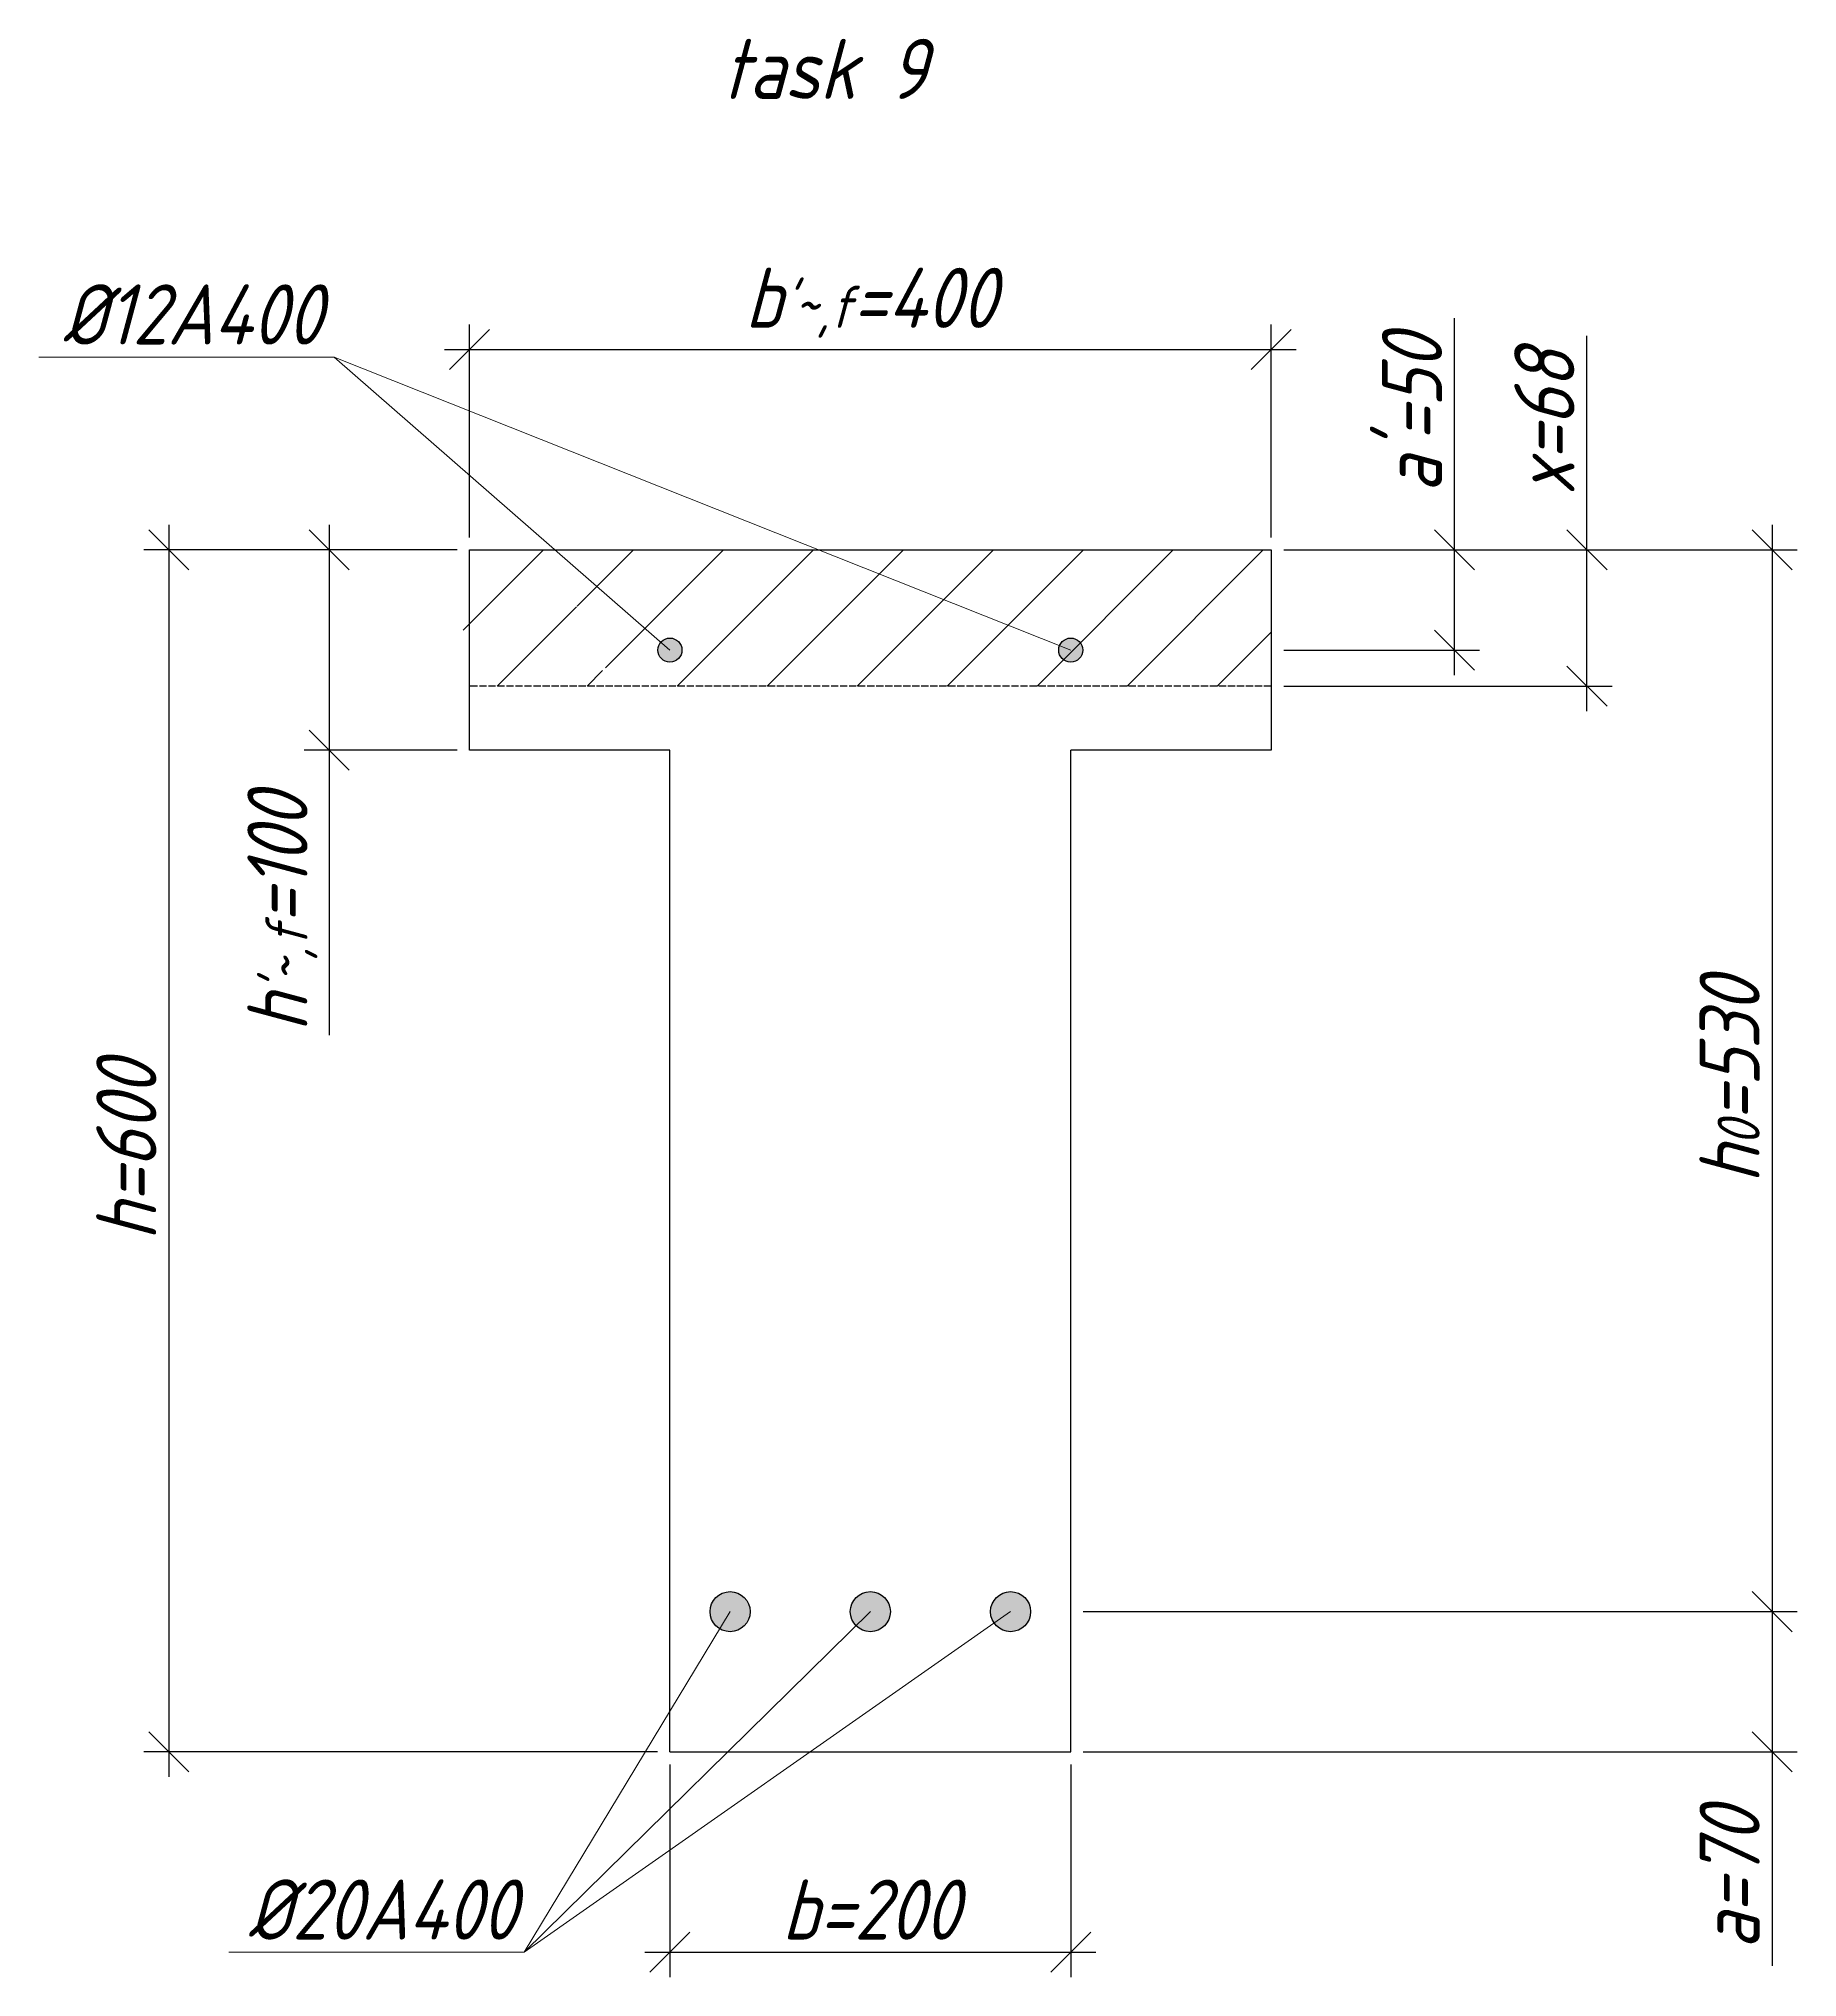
# Model space of a CAD drawing. Header units: millimetres. Extents: x -180 to 58926, y -10791 to 13515.
# Drawn here: x 7071 to 7949, y -6531 to -5564 of the extents above; entities that cross this region are included whole.
import ezdxf

# ---------------------------------------------------------------- set-up
doc = ezdxf.new("R2010")
doc.units = ezdxf.units.MM
doc.linetypes.add('ACAD_ISO02W100', pattern=[15, 12, -3])
for name, color, linetype, lineweight in [('basic', 95, 'Continuous', 30), ('hatch', 117, 'ACAD_ISO02W100', 25), ('hatching', 225, 'Continuous', 20), ('size', 45, 'Continuous', 20), ('text', 13, 'Continuous', 20), ('thin', 153, 'Continuous', 18)]:
    doc.layers.add(name, color=color, linetype=linetype, lineweight=lineweight)
doc.styles.add('Structures', font='isocpeur.ttf', dxfattribs={"width": 0.85, "oblique": 15})
doc.dimstyles.new('Structures', dxfattribs={"dimtxt": 3, "dimasz": 2, "dimexe": 1.25, "dimexo": 0.625, "dimtad": 1, "dimtxsty": 'Structures', "dimblk": 'OBLIQUE', "dimcen": 2.5, "dimdle": 1.25, "dimadec": 0, "dimazin": 0, "dimtfac": 1, "dimtmove": 0, "dimatfit": 3, "dimfxl": 1, "dimarcsym": 0})

# ---------------------------------------------------------------- blocks, each defined once
blk = doc.blocks.new('_Oblique')
at = {"color": 0, "linetype": 'ByBlock', "lineweight": -2}
blk.add_line((-0.5, -0.5), (0.5, 0.5), dxfattribs=at)
blk = doc.blocks.new('*D254')
at = {"layer": 'Defpoints', "color": 0, "transparency": 16777216}
for p in [(7686.16, -5718.97), (7286.16, -5818.97), (7686.16, -5818.97)]:
    blk.add_point(p, dxfattribs=at)
at = {"layer": 'size', "color": 0, "lineweight": -2, "transparency": 16777216}
for p, q in [((7286.16, -5812.72), (7286.16, -5706.47)), ((7686.16, -5812.72), (7686.16, -5706.47)), ((7273.66, -5718.97), (7698.66, -5718.97))]:
    blk.add_line(p, q, dxfattribs=at)
at = {"layer": 'size', "color": 0, "lineweight": -2, "transparency": 16777216, "xscale": 20, "yscale": 20, "zscale": 20, "rotation": 180}
blk.add_blockref('_Oblique', (7286.16, -5718.97), dxfattribs=at)
at = {"layer": 'size', "color": 0, "lineweight": -2, "transparency": 16777216, "xscale": 20, "yscale": 20, "zscale": 20}
blk.add_blockref('_Oblique', (7686.16, -5718.97), dxfattribs=at)
at = {"layer": 'size', "color": 0, "transparency": 16777216, "insert": (7486.16, -5695.57), "char_height": 30, "attachment_point": 5, "style": 'Structures'}
blk.add_mtext("b{\\H0.7x;\\S'~,f;}=400", dxfattribs=at)
blk = doc.blocks.new('*D255')
at = {"layer": 'Defpoints', "color": 0, "transparency": 16777216}
for p in [(7386.16, -6418.97), (7586.16, -6418.97), (7586.16, -6518.97)]:
    blk.add_point(p, dxfattribs=at)
at = {"layer": 'size', "color": 0, "lineweight": -2, "transparency": 16777216}
for p, q in [((7386.16, -6425.22), (7386.16, -6531.47)), ((7586.16, -6425.22), (7586.16, -6531.47)), ((7373.66, -6518.97), (7598.66, -6518.97))]:
    blk.add_line(p, q, dxfattribs=at)
at = {"layer": 'size', "color": 0, "lineweight": -2, "transparency": 16777216, "xscale": 20, "yscale": 20, "zscale": 20, "rotation": 180}
blk.add_blockref('_Oblique', (7386.16, -6518.97), dxfattribs=at)
at = {"layer": 'size', "color": 0, "lineweight": -2, "transparency": 16777216, "xscale": 20, "yscale": 20, "zscale": 20}
blk.add_blockref('_Oblique', (7586.16, -6518.97), dxfattribs=at)
at = {"layer": 'size', "color": 0, "transparency": 16777216, "insert": (7486.16, -6497.72), "char_height": 30, "attachment_point": 5, "style": 'Structures'}
blk.add_mtext('b=200', dxfattribs=at)
blk = doc.blocks.new('*D256')
at = {"layer": 'Defpoints', "color": 0, "transparency": 16777216}
for p in [(7286.16, -5818.97), (7216.16, -5918.97), (7286.16, -5918.97)]:
    blk.add_point(p, dxfattribs=at)
at = {"layer": 'size', "color": 0, "lineweight": -2, "transparency": 16777216}
for p, q in [((7216.16, -5806.47), (7216.16, -5918.97)), ((7279.91, -5818.97), (7203.66, -5818.97)), ((7279.91, -5918.97), (7203.66, -5918.97)), ((7216.16, -5918.97), (7216.16, -6061.14))]:
    blk.add_line(p, q, dxfattribs=at)
at = {"layer": 'size', "color": 0, "lineweight": -2, "transparency": 16777216, "xscale": 20, "yscale": 20, "zscale": 20}
for p, rotation in [((7216.16, -5818.97), 90), ((7216.16, -5918.97), 270)]:
    blk.add_blockref('_Oblique', p, dxfattribs=dict(at, rotation=rotation))
at = {"layer": 'size', "color": 0, "transparency": 16777216, "insert": (7192.76, -6000.05), "char_height": 30, "attachment_point": 5, "rotation": 90, "style": 'Structures'}
blk.add_mtext("h{\\H0.7x;\\S'~,f;}=100", dxfattribs=at)
blk = doc.blocks.new('*D257')
at = {"layer": 'Defpoints', "color": 0, "transparency": 16777216}
for p in [(7286.16, -5818.97), (7136.16, -6418.97), (7386.16, -6418.97)]:
    blk.add_point(p, dxfattribs=at)
at = {"layer": 'size', "color": 0, "lineweight": -2, "transparency": 16777216}
for p, q in [((7136.16, -5806.47), (7136.16, -6431.47)), ((7279.91, -5818.97), (7123.66, -5818.97)), ((7379.91, -6418.97), (7123.66, -6418.97))]:
    blk.add_line(p, q, dxfattribs=at)
at = {"layer": 'size', "color": 0, "lineweight": -2, "transparency": 16777216, "xscale": 20, "yscale": 20, "zscale": 20}
for p, rotation in [((7136.16, -5818.97), 90), ((7136.16, -6418.97), 270)]:
    blk.add_blockref('_Oblique', p, dxfattribs=dict(at, rotation=rotation))
at = {"layer": 'size', "color": 0, "transparency": 16777216, "insert": (7114.91, -6118.97), "char_height": 30, "attachment_point": 5, "rotation": 90, "style": 'Structures'}
blk.add_mtext('h=600', dxfattribs=at)
blk = doc.blocks.new('*D258')
at = {"layer": 'Defpoints', "color": 0, "transparency": 16777216}
for p in [(7686.16, -5818.97), (7777.68, -5818.97), (7686.16, -5868.97)]:
    blk.add_point(p, dxfattribs=at)
at = {"layer": 'size', "color": 0, "lineweight": -2, "transparency": 16777216}
for p, q in [((7777.68, -5818.97), (7777.68, -5703.2)), ((7692.41, -5818.97), (7790.18, -5818.97)), ((7777.68, -5881.47), (7777.68, -5818.97)), ((7692.41, -5868.97), (7790.18, -5868.97))]:
    blk.add_line(p, q, dxfattribs=at)
at = {"layer": 'size', "color": 0, "lineweight": -2, "transparency": 16777216, "xscale": 20, "yscale": 20, "zscale": 20}
for p, rotation in [((7777.68, -5818.97), 90), ((7777.68, -5868.97), 270)]:
    blk.add_blockref('_Oblique', p, dxfattribs=dict(at, rotation=rotation))
at = {"layer": 'size', "color": 0, "transparency": 16777216, "insert": (7756.43, -5751.08), "char_height": 30, "attachment_point": 5, "rotation": 90, "style": 'Structures'}
blk.add_mtext("a'=50", dxfattribs=at)
blk = doc.blocks.new('*D259')
at = {"layer": 'Defpoints', "color": 0, "transparency": 16777216}
for p in [(7686.16, -5818.97), (7586.16, -6348.97), (7936.16, -6348.97)]:
    blk.add_point(p, dxfattribs=at)
at = {"layer": 'size', "color": 0, "lineweight": -2, "transparency": 16777216}
for p, q in [((7936.16, -5806.47), (7936.16, -6361.47)), ((7692.41, -5818.97), (7948.66, -5818.97)), ((7592.41, -6348.97), (7948.66, -6348.97))]:
    blk.add_line(p, q, dxfattribs=at)
at = {"layer": 'size', "color": 0, "lineweight": -2, "transparency": 16777216, "xscale": 20, "yscale": 20, "zscale": 20}
for p, rotation in [((7936.16, -5818.97), 90), ((7936.16, -6348.97), 270)]:
    blk.add_blockref('_Oblique', p, dxfattribs=dict(at, rotation=rotation))
at = {"layer": 'size', "color": 0, "transparency": 16777216, "insert": (7914.91, -6083.97), "char_height": 30, "attachment_point": 5, "rotation": 90, "style": 'Structures'}
blk.add_mtext('h{\\H0.7x;\\S^ 0;}=530', dxfattribs=at)
blk = doc.blocks.new('*D260')
at = {"layer": 'Defpoints', "color": 0, "transparency": 16777216}
for p in [(7586.16, -6348.97), (7586.16, -6418.97), (7936.16, -6418.97)]:
    blk.add_point(p, dxfattribs=at)
at = {"layer": 'size', "color": 0, "lineweight": -2, "transparency": 16777216}
for p, q in [((7936.16, -6336.47), (7936.16, -6418.97)), ((7592.41, -6348.97), (7948.66, -6348.97)), ((7592.41, -6418.97), (7948.66, -6418.97)), ((7936.16, -6418.97), (7936.16, -6525.8))]:
    blk.add_line(p, q, dxfattribs=at)
at = {"layer": 'size', "color": 0, "lineweight": -2, "transparency": 16777216, "xscale": 20, "yscale": 20, "zscale": 20}
for p, rotation in [((7936.16, -6348.97), 90), ((7936.16, -6418.97), 270)]:
    blk.add_blockref('_Oblique', p, dxfattribs=dict(at, rotation=rotation))
at = {"layer": 'size', "color": 0, "transparency": 16777216, "insert": (7914.91, -6482.38), "char_height": 30, "attachment_point": 5, "rotation": 90, "style": 'Structures'}
blk.add_mtext('a=70', dxfattribs=at)
blk = doc.blocks.new('*D261')
at = {"layer": 'Defpoints', "color": 0, "transparency": 16777216}
for p in [(7686.16, -5818.97), (7843.76, -5818.97), (7686.16, -5886.97)]:
    blk.add_point(p, dxfattribs=at)
at = {"layer": 'size', "color": 0, "lineweight": -2, "transparency": 16777216}
for p, q in [((7843.76, -5818.97), (7843.76, -5712.13)), ((7692.41, -5818.97), (7856.26, -5818.97)), ((7843.76, -5899.47), (7843.76, -5818.97)), ((7692.41, -5886.97), (7856.26, -5886.97))]:
    blk.add_line(p, q, dxfattribs=at)
at = {"layer": 'size', "color": 0, "lineweight": -2, "transparency": 16777216, "xscale": 20, "yscale": 20, "zscale": 20}
for p, rotation in [((7843.76, -5818.97), 90), ((7843.76, -5886.97), 270)]:
    blk.add_blockref('_Oblique', p, dxfattribs=dict(at, rotation=rotation))
at = {"layer": 'size', "color": 0, "transparency": 16777216, "insert": (7822.51, -5755.55), "char_height": 30, "attachment_point": 5, "rotation": 90, "style": 'Structures'}
blk.add_mtext('x=68', dxfattribs=at)

msp = doc.modelspace()

# ---------------------------------------------------------------- hatches: boundary and pattern name
at = {"layer": 'basic'}
h = msp.add_hatch(color=256, dxfattribs=at)
h.dxf.hatch_style = 1
h.paths.add_polyline_path([(7392.161, -5868.965, 1), (7380.161, -5868.965, 1)])
h.paths.add_polyline_path([(7592.161, -5868.965, 1), (7580.161, -5868.965, 1)])
h = msp.add_hatch(color=256, dxfattribs=at)
h.dxf.hatch_style = 1
h.paths.add_polyline_path([(7406.161, -6348.965, 1), (7426.161, -6348.965, 1)])
h.paths.add_polyline_path([(7546.161, -6348.965, 1), (7566.161, -6348.965, 1)])
h = msp.add_hatch(color=256, dxfattribs=at)
h.dxf.hatch_style = 1
h.paths.add_polyline_path([(7496.161, -6348.965, 1), (7476.161, -6348.965, 1)])
at = {"layer": 'hatching'}
h = msp.add_hatch(dxfattribs=at)
h.set_pattern_fill('ANSI31', color=256, scale=10)
h.set_pattern_definition([(45, (31.954, -1480.617), (-22.45064, 22.45064), [])])
h.paths.add_polyline_path([(7460.52, -5818.965), (7326.222, -5818.965), (7358.29, -5886.965), (7530.879, -5886.965)])
h.paths.add_polyline_path([(7328.896, -5818.965), (7286.161, -5818.965), (7280.812, -5886.965), (7355.616, -5886.965)])
h.paths.add_polyline_path([(7686.161, -5818.965), (7460.52, -5818.965), (7530.879, -5886.965), (7686.161, -5886.965)])

# ---------------------------------------------------------------- linework, layer by layer
at = {"layer": 'basic'}
for p, q in [((7286.161, -5818.965), (7686.161, -5818.965)), ((7286.161, -5918.965), (7286.161, -5818.965)), ((7686.161, -5818.965), (7686.161, -5918.965)), ((7386.161, -5918.965), (7286.161, -5918.965)), ((7386.161, -6418.965), (7386.161, -5918.965)), ((7686.161, -5918.965), (7586.161, -5918.965)), ((7586.161, -6418.965), (7586.161, -5918.965)), ((7386.161, -6418.965), (7586.161, -6418.965))]:
    msp.add_line(p, q, dxfattribs=at)
for centre, radius in [((7386.161, -5868.965), 6), ((7586.161, -5868.965), 6), ((7416.161, -6348.965), 10), ((7486.161, -6348.965), 10), ((7556.161, -6348.965), 10)]:
    msp.add_circle(centre, radius, dxfattribs=at)
at = {"layer": 'hatch', "ltscale": 0.3}
msp.add_line((7686.161, -5886.965), (7286.161, -5886.965), dxfattribs=at)
at = {"layer": 'thin'}
for p, q in [((7218.661, -5722.715), (7071.225, -5722.715)), ((7386.161, -5868.965), (7218.661, -5722.715)), ((7218.661, -5722.715), (7586.161, -5868.965)), ((7313.452, -6518.965), (7416.161, -6348.965)), ((7313.452, -6518.965), (7556.161, -6348.965)), ((7313.452, -6518.965), (7486.161, -6348.965)), ((7313.452, -6518.965), (7166.017, -6518.965))]:
    msp.add_line(p, q, dxfattribs=at)

# ---------------------------------------------------------------- texts
at = {"layer": 'text', "char_height": 30, "width": 137.52879, "attachment_point": 5, "style": 'Structures'}
for s, insert in [('task 9', (7463.261, -5578.824)), ('%%C12A400', (7147.729, -5701.452)), ('%%C20A400', (7242.52, -6497.702))]:
    msp.add_mtext(s, dxfattribs=dict(at, insert=insert))

# ---------------------------------------------------------------- dimensions: what is measured, and where the dimension line sits
at = {"layer": 'size'}
for base, p1, p2, text, picture, middle in [((7686.161, -5718.965), (7286.161, -5818.965), (7686.161, -5818.965), "b{\\H0.7x;\\S'~,f;}=<>", '*D254', (7486.161, -5695.565)), ((7586.161, -6518.965), (7386.161, -6418.965), (7586.161, -6418.965), 'b=<>', '*D255', (7486.161, -6497.715))]:
    dim = msp.add_linear_dim(base=base, p1=p1, p2=p2, text=text, dimstyle='Structures', dxfattribs=at)
    dim.commit()
    dim.dimension.update_dxf_attribs({"geometry": picture, "text_midpoint": middle})
for base, p1, p2, text, picture, middle in [((7777.683, -5818.965), (7686.161, -5868.965), (7686.161, -5818.965), "a'=<>", '*D258', (7756.433, -5751.083)), ((7843.756, -5818.965), (7686.161, -5886.965), (7686.161, -5818.965), 'x=<>', '*D261', (7822.506, -5755.546)), ((7136.161, -6418.965), (7286.161, -5818.965), (7386.161, -6418.965), 'h=<>', '*D257', (7114.911, -6118.965)), ((7216.161, -5918.965), (7286.161, -5818.965), (7286.161, -5918.965), "h{\\H0.7x;\\S'~,f;}=<>", '*D256', (7192.761, -6000.055)), ((7936.161, -6348.965), (7686.161, -5818.965), (7586.161, -6348.965), 'h{\\H0.7x;\\S^ 0;}=<>', '*D259', (7914.911, -6083.965)), ((7936.161, -6418.965), (7586.161, -6348.965), (7586.161, -6418.965), 'a=<>', '*D260', (7914.911, -6482.384))]:
    dim = msp.add_linear_dim(base=base, p1=p1, p2=p2, angle=90, text=text, dimstyle='Structures', dxfattribs=at)
    dim.commit()
    dim.dimension.update_dxf_attribs({"geometry": picture, "text_midpoint": middle})

doc.saveas('drawing.dxf')
